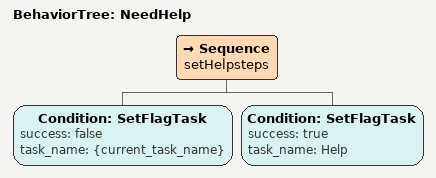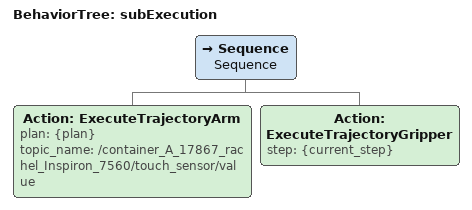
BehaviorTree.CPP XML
<BehaviorTree ID="NeedHelp">
  <Sequence name="setHelpsteps">
    <Condition ID="SetFlagTask" success="false" task_name="{current_task_name}"/>
    <Condition ID="SetFlagTask" success="true" task_name="Help"/>
  </Sequence>
</BehaviorTree>

<BehaviorTree ID="subExecution">
  <Sequence name="Sequence">
    <Action ID="ExecuteTrajectoryArm" plan="{plan}" topic_name="/container_A_17867_rachel_Inspiron_7560/touch_sensor/value"/>
    <Action ID="ExecuteTrajectoryGripper" step="{current_step}"/>
  </Sequence>
</BehaviorTree>
